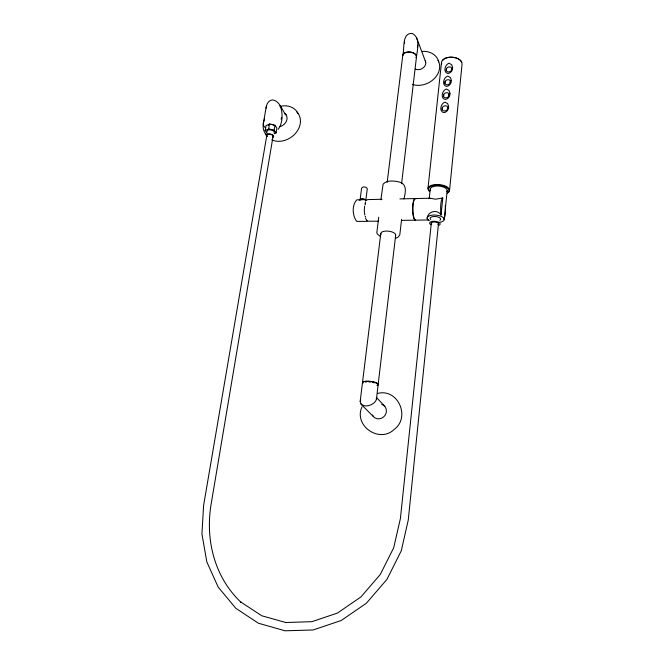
<?xml version="1.0" encoding="UTF-8"?>
<svg xmlns="http://www.w3.org/2000/svg" width="664" height="664" viewBox="0 0 664 664"><rect width="100%" height="100%" fill="white"/><g stroke="black" fill="none" stroke-linecap="round" stroke-linejoin="round"><path stroke-width="1" d="M416.519 56.523C417.365 49.327 420.71 37.508 412.07 33.399C401.429 32.885 404.832 49.352 402.766 55.369A6.906 3.976 5.7 0 1 410.742 52.058A6.906 3.976 5.7 0 1 416.22 57.527M444.257 219.626L447.154 190.734M449.536 190.535L462.069 64.084A10.325 5.885 3.8 0 0 451.155 57.245A10.325 5.885 3.8 0 0 441.693 63.893M415.274 198.553L430.114 198.221L435.567 199.217L442.78 197.947L441.062 214.904C437.277 209.168 428.479 211.077 427.184 217.692L427.342 218.921L428.504 219.801M438.464 223.892L408.26 520.053L401.288 550.763L386.954 579.365L366.362 603.252L341.188 620.508L313.109 629.978L285.047 630.8L258.379 623.214L235.853 608.324L218.166 587.092L206.803 561.827L201.931 534.014L203.591 505.503L266.862 135.066M431.309 223.187L400.4 518.576L393.694 547.783L380.248 574.534L360.984 596.894L337.436 613.063L311.931 621.67L285.802 622.525L286.25 622.641L261.815 615.785L240.766 602.016L241.057 602.356C214.904 577.622 205.549 541.152 210.787 506.167L273.02 136.577M429.234 198.387L430.222 189.115M427.973 188.476L441.502 62.35M401.579 219.477L399.794 234.907L398.143 237.106L395.868 238.168M403.961 198.901C406.102 190.236 407.032 183.015 396.997 181.521C392.399 180.724 386.523 180.342 383.087 184.127L380.904 199.789M401.604 183.671L416.494 56.73M362.453 382.846L360.178 401.38C361.274 409.356 374.936 405.596 376.43 399.23L378.148 384.622M378.181 384.356L395.694 234.973M362.486 382.58L380.796 233.487M387.187 182.293L402.741 55.577A6.906 3.976 5.7 0 1 410.717 52.265A6.906 3.976 5.7 0 1 416.203 57.735M266.081 108.224C266.264 104.605 268.298 100.355 272.281 99.915C280.025 100.604 281.785 110.373 286.217 115.187M378.737 217.228L376.828 232.616L377.218 233.877L380.472 236.633M360.079 199.806L361.606 188.194C362.685 186.169 366.503 186.659 367.317 188.759L365.789 200.362A2.872 1.262 7.3 0 0 362.893 198.81A2.872 1.262 7.3 0 0 360.079 199.806L360.187 200.138M278.183 129.289C282.872 123.388 283.138 112.614 280 105.51M274.332 133.779L276.075 132.966L276.888 128.102L274.954 125.23L269.493 124.002L266.015 125.67L265.177 130.542L267.16 133.381M276.075 132.966L274.132 130.111L274.954 125.23M265.177 130.542L268.663 128.891L269.493 124.002M266.322 106.282L263.293 123.803L263.766 126.06L265.127 127.513M417.39 47.567L417.855 45.152M443.652 94.562L443.643 96.653A3.013 2.457 -24.7 0 0 446.034 97.791A3.013 2.457 -24.7 0 0 448.69 96.371L448.955 93.815A3.013 2.457 -24.7 0 0 443.909 94.097L443.494 96.255M442.274 107.668L442.265 109.784A3.029 2.482 -24.8 0 0 444.664 110.946A3.029 2.482 -24.8 0 0 447.337 109.518L447.602 106.929A3.029 2.482 -24.8 0 0 442.531 107.203L442.108 109.369M446.366 68.749L446.357 70.799A2.988 2.399 -24.5 0 0 448.723 71.895A2.988 2.399 -24.5 0 0 451.362 70.475L451.62 67.969A2.988 2.399 -24.5 0 0 446.623 68.292L446.208 70.409M445.013 81.589L445.004 83.664A3.005 2.432 -24.6 0 0 447.387 84.776A3.005 2.432 -24.6 0 0 450.034 83.357L450.292 80.825A3.005 2.432 -24.6 0 0 445.27 81.132L444.855 83.266M451.595 70.06L451.769 68.35M450.267 82.942L450.441 81.215M448.922 95.956L449.105 94.213M447.569 109.095L447.752 107.336M361.955 406.957C353.331 425.831 379.667 443.759 394.316 429.301C410.75 417.15 397.91 388.141 377.75 393.403M264.612 118.997C262.255 124.21 262.463 130.667 266.447 135.058M365.026 203.616L365.598 201.831M281.088 119.105L281.685 117.428M360.178 401.38L360.726 399.96M429.201 198.677L430.114 198.221M442.78 197.947L442.191 198.47A10.931 2.39 89.6 0 0 440.771 212.405L441.07 214.978L440.589 214.298M367.092 220.805L366.296 221.394L356.709 221.378C352.335 215.841 351.721 205.035 356.809 199.839L365.573 199.64M366.727 200.138L367.532 199.598L382.032 199.275M279.992 106.472C286.582 104.514 294.866 106.829 297.978 113.37M399.919 198.901L415.017 198.561M401.521 220.373L415.573 220.166A10.823 2.648 89.4 0 1 412.618 208.67A10.823 2.648 89.4 0 1 415.714 198.768M428.654 219.967L415.822 220.157A10.832 2.648 89.4 0 1 412.875 208.662A10.832 2.648 89.4 0 1 415.963 198.768M378.571 221.212L367.424 221.212L365.515 218.373M422.379 51.402C429.359 50.796 437.136 54.647 438.696 61.935M268.663 128.891L274.132 130.111M285.08 113.76L284.391 113.428L285.827 114.507M360.751 403.944L373.201 416.394A7.661 7.163 -45.8 0 0 384.971 415.457A7.661 7.163 -45.8 0 0 381.742 404.351M376.48 397.454L384.829 406.426M372.471 414.983L373.45 416.56M416.544 37.707L425.715 62.084M376.38 397.877L376.43 399.23M404.534 41.019L404.534 43.575M359.224 200.105A3.743 1.635 7.3 0 1 362.287 199.192A3.743 1.635 7.3 0 1 366.03 200.37M439.792 220.332A5.262 2.241 5.2 0 0 440.622 219.286L440.506 218.688A5.262 2.241 5.2 0 0 434.912 216.514A5.262 2.241 5.2 0 0 430.139 218.307L430.264 218.904A5.262 2.241 5.2 0 0 430.745 219.485M438.431 225.445A5.27 2.224 5.3 0 0 440.141 224.034L440.024 223.444A5.27 2.224 5.3 0 0 434.422 221.278A5.27 2.224 5.3 0 0 429.641 223.046L429.766 223.635A5.27 2.224 5.3 0 0 431.036 224.747M429.367 220.755A8.599 3.66 5.2 0 1 430.554 215.443A8.599 3.66 5.2 0 1 442.988 217.369A8.599 3.66 5.2 0 1 439.551 222.332M430.405 190.136A8.508 3.851 5 0 1 439.17 186.078A8.508 3.851 5 0 1 446.723 191.688M429.16 191.041A10.832 4.905 5 0 1 432.281 185.073A10.832 4.905 5 0 1 446.183 186.401A10.832 4.905 5 0 1 447.735 192.809M442.531 60.557A9.819 5.603 3.8 0 1 452.508 57.179A9.819 5.603 3.8 0 1 461.472 62.15M429.575 191.423A10.309 4.665 5 0 1 432.546 185.754A10.309 4.665 5 0 1 445.776 187.016A10.309 4.665 5 0 1 447.254 193.116M268.306 125.347A3.378 1.66 10.7 0 1 268.555 124.957M269.642 124.434A3.378 1.66 10.7 0 1 273.709 125.073M296.883 112.008A19.214 15.405 -35.1 0 1 295.214 133.688A19.214 15.405 -35.1 0 1 271.725 139.822M266.505 135.34A19.214 15.405 -35.1 0 1 265.534 133.58M285.528 114.216A8.408 6.715 -35.1 0 1 286.392 121.188A8.408 6.715 -35.1 0 1 280 126.65M365.739 217.194A7.171 2.083 89.2 0 1 365.25 216.29M364.843 214.987A7.171 2.083 89.2 0 1 364.685 206.222M365.051 204.877A7.171 2.083 89.2 0 1 365.507 203.923M445.254 205.375A10.931 2.39 89.6 0 1 443.876 219.161M381.045 234.309A7.495 3.054 6.6 0 1 388.315 231.147A7.495 3.054 6.6 0 1 395.412 235.745M425.217 60.764A6.748 5.387 -26.2 0 1 423.408 67.686A6.748 5.387 -26.2 0 1 415.473 69.106M438.024 60.308A18.924 15.156 -26.1 0 1 433.725 79.165A18.924 15.156 -26.1 0 1 412.253 84.386M362.785 383.169A7.902 2.116 7.1 0 1 371.3 381.451A7.902 2.116 7.1 0 1 377.127 385.303M365.59 382.19A5.478 1.469 7.1 0 1 366.437 381.983M368.877 381.875A5.478 1.469 7.1 0 1 370.288 381.983M373.027 382.489A5.478 1.469 7.1 0 1 374.156 382.854M362.751 383.427A7.902 2.116 7.1 0 1 371.267 381.717A7.902 2.116 7.1 0 1 377.094 385.56M431.7 223.984A3.594 1.519 5.3 0 1 432.729 222.158A3.594 1.519 5.3 0 1 437.335 222.614A3.594 1.519 5.3 0 1 437.891 224.598M267.318 136.303A3.187 1.536 10.6 0 1 267.783 134.377A3.187 1.536 10.6 0 1 271.817 134.842A3.187 1.536 10.6 0 1 272.746 136.917M267.194 131.92A3.727 1.809 10.6 0 1 270.738 129.928A3.727 1.809 10.6 0 1 273.983 132.983M266.961 136.46A3.735 1.801 10.6 0 1 267.526 134.095A3.735 1.801 10.6 0 1 272.514 134.875A3.735 1.801 10.6 0 1 272.788 137.382M448.615 106.447C448.897 109.286 446.905 112.216 444.009 112.656C438.597 111.743 440.788 103.144 445.112 102.098L447.702 103.717L448.615 106.447M449.968 93.317C450.25 96.139 448.25 99.027 445.386 99.467C439.991 98.621 442.183 90.03 446.474 89.009L449.055 90.611L449.968 93.317M451.296 80.311C451.586 83.116 449.586 85.971 446.748 86.411C441.369 85.615 443.569 77.065 447.826 76.061L450.391 77.63L451.296 80.311M452.624 67.438C452.906 70.226 450.906 73.04 448.092 73.48C442.722 72.733 444.946 64.234 449.163 63.229L451.719 64.781L452.624 67.438"/></g></svg>
